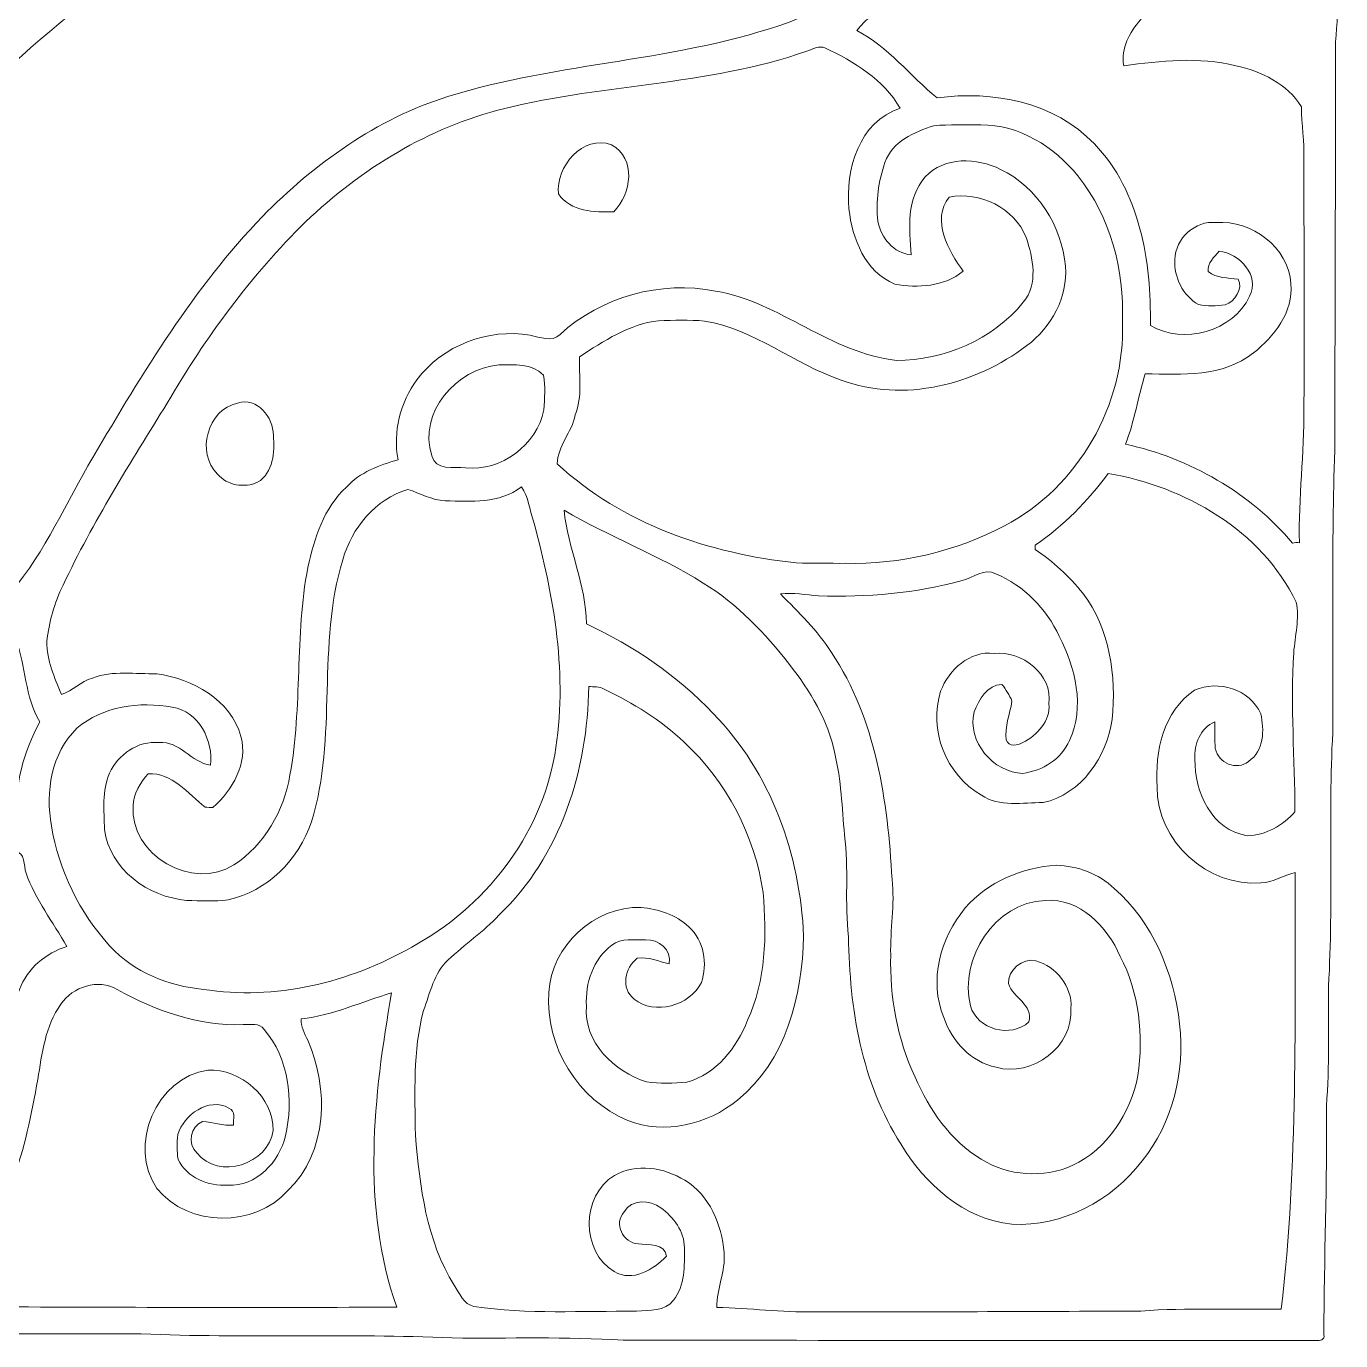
# Model space of a CAD drawing. Header units: centimetres. Extents: x -15.9 to 15.9, y -16.2 to 16.3.
# Drawn here: x -5.01 to 15.87, y -16.19 to 4.68 of the extents above; entities that cross this region are included whole.
import ezdxf

# ---------------------------------------------------------------- set-up
doc = ezdxf.new("R2010")
doc.units = ezdxf.units.CM
doc.header["$MEASUREMENT"] = 0
doc.layers.add('Layer 1', color=7, linetype='Continuous')

msp = doc.modelspace()

# ---------------------------------------------------------------- linework, layer by layer
at = {"layer": 'Layer 1', "color": 250, "lineweight": 9}
for points, knots in [([(-10.37536, 16.05652), (-9.75412, 16.27524), (-9.04327, 16.22374), (-8.47001, 15.89459), (-8.47001, 15.89459), (-8.14263, 15.70233), (-7.90098, 15.40141), (-7.67132, 15.10578), (-7.67132, 15.10578), (-4.05852, 14.96397), (-0.44396, 15.24654), (3.16743, 15.09273), (3.16743, 15.09273), (4.42967, 15.02817), (5.69155, 14.94986), (6.95626, 14.93186), (6.95626, 14.93186), (8.31551, 14.92728), (9.67477, 14.92622), (11.03437, 14.92763), (11.03437, 14.92763), (11.63198, 14.87295), (12.23382, 14.90682), (12.83354, 14.892), (12.83354, 14.892), (13.83649, 14.83732), (14.84437, 14.82991), (15.84203, 14.70397), (15.84203, 14.70397), (15.84661, 12.4222), (15.86813, 10.13585), (15.82192, 7.85654), (15.82192, 7.85654), (15.83674, 6.92874), (15.80322, 5.99952), (15.81627, 5.06925), (15.81627, 5.06925), (15.83074, 4.78561), (15.77253, 4.50586), (15.78664, 4.22258), (15.78664, 4.22258), (15.78629, 2.1292), (15.77606, 0.03616), (15.775, -2.05722), (15.775, -2.05722), (15.71785, -3.54806), (15.75348, -5.04383), (15.74149, -6.53714), (15.74149, -6.53714), (15.66881, -7.87523), (15.75207, -9.22072), (15.67481, -10.55881), (15.67481, -10.55881), (15.66846, -11.19381), (15.69315, -11.83093), (15.64059, -12.46381), (15.64059, -12.46381), (15.65929, -13.67701), (15.60108, -14.88633), (15.60002, -16.09882), (15.60002, -16.09882), (15.61942, -16.17927), (15.53758, -16.19126), (15.47796, -16.18844), (15.47796, -16.18844), (11.80942, -16.18879), (8.14089, -16.18632), (4.47235, -16.18244), (4.47235, -16.18244), (3.56924, -16.12635), (2.66119, -16.15738), (1.75596, -16.14787), (1.75596, -16.14787), (0.11237, -16.07167), (-1.53898, -16.15457), (-3.18293, -16.08225), (-3.18293, -16.08225), (-7.16931, -16.07943), (-11.15606, -16.07132), (-15.14245, -16.07731), (-15.14245, -16.07731), (-15.18972, -16.07661), (-15.22782, -16.04449), (-15.26874, -16.02616), (-15.26874, -16.02616), (-15.26556, -15.19043), (-15.35835, -14.35858), (-15.34, -13.52214), (-15.34, -13.52214), (-15.41126, -12.88891), (-15.33295, -12.24791), (-15.40491, -11.61503), (-15.40491, -11.61503), (-15.41902, -11.09856), (-15.38445, -10.57962), (-15.43913, -10.06527), (-15.43913, -10.06527), (-15.44231, -8.53633), (-15.44619, -7.0074), (-15.43948, -5.47881), (-15.43948, -5.47881), (-15.37951, -2.91129), (-15.32624, -0.34237), (-15.12728, 2.21845), (-15.12728, 2.21845), (-15.09447, 2.87567), (-15.01545, 3.53008), (-14.98017, 4.18695), (-14.98017, 4.18695), (-14.98652, 4.4787), (-14.94418, 4.78738), (-15.06766, 5.06148), (-15.06766, 5.06148), (-15.18443, 5.30243), (-15.49593, 5.33947), (-15.63951, 5.55784), (-15.63951, 5.55784), (-15.82719, 5.84112), (-15.82331, 6.19108), (-15.84765, 6.51669), (-15.84765, 6.51669), (-15.8981, 7.4706), (-15.36893, 8.31586), (-15.19325, 9.23096), (-15.19325, 9.23096), (-14.96958, 10.28684), (-15.02109, 11.37022), (-15.02074, 12.44231), (-15.02074, 12.44231), (-15.0853, 13.24276), (-15.0419, 14.04921), (-14.93748, 14.84402), (-14.93748, 14.84402), (-14.91561, 14.9936), (-14.74063, 15.02394), (-14.62139, 15.06204), (-14.62139, 15.06204), (-13.78319, 15.25642), (-12.927, 14.85214), (-12.09162, 15.06804), (-12.09162, 15.06804), (-11.45274, 15.27617), (-11.03893, 15.89777), (-10.37536, 16.05652), (-10.37536, 16.05652), (-10.37536, 16.05652), (-10.37536, 16.05652), (-10.37536, 16.05652)], [0, 0, 0, 0, 0.02631579, 0.02631579, 0.02631579, 0.02631579, 0.05263158, 0.05263158, 0.05263158, 0.05263158, 0.07894737, 0.07894737, 0.07894737, 0.07894737, 0.10526316, 0.10526316, 0.10526316, 0.10526316, 0.13157895, 0.13157895, 0.13157895, 0.13157895, 0.15789474, 0.15789474, 0.15789474, 0.15789474, 0.18421053, 0.18421053, 0.18421053, 0.18421053, 0.21052632, 0.21052632, 0.21052632, 0.21052632, 0.23684211, 0.23684211, 0.23684211, 0.23684211, 0.26315789, 0.26315789, 0.26315789, 0.26315789, 0.28947368, 0.28947368, 0.28947368, 0.28947368, 0.31578947, 0.31578947, 0.31578947, 0.31578947, 0.34210526, 0.34210526, 0.34210526, 0.34210526, 0.36842105, 0.36842105, 0.36842105, 0.36842105, 0.39473684, 0.39473684, 0.39473684, 0.39473684, 0.42105263, 0.42105263, 0.42105263, 0.42105263, 0.44736842, 0.44736842, 0.44736842, 0.44736842, 0.47368421, 0.47368421, 0.47368421, 0.47368421, 0.5, 0.5, 0.5, 0.5, 0.52631579, 0.52631579, 0.52631579, 0.52631579, 0.55263158, 0.55263158, 0.55263158, 0.55263158, 0.57894737, 0.57894737, 0.57894737, 0.57894737, 0.60526316, 0.60526316, 0.60526316, 0.60526316, 0.63157895, 0.63157895, 0.63157895, 0.63157895, 0.65789474, 0.65789474, 0.65789474, 0.65789474, 0.68421053, 0.68421053, 0.68421053, 0.68421053, 0.71052632, 0.71052632, 0.71052632, 0.71052632, 0.73684211, 0.73684211, 0.73684211, 0.73684211, 0.76315789, 0.76315789, 0.76315789, 0.76315789, 0.78947368, 0.78947368, 0.78947368, 0.78947368, 0.81578947, 0.81578947, 0.81578947, 0.81578947, 0.84210526, 0.84210526, 0.84210526, 0.84210526, 0.86842105, 0.86842105, 0.86842105, 0.86842105, 0.89473684, 0.89473684, 0.89473684, 0.89473684, 0.92105263, 0.92105263, 0.92105263, 0.92105263, 0.94736842, 0.94736842, 0.94736842, 0.94736842, 1, 1, 1, 1]), ([(-7.95742, 11.36987), (-9.31632, 10.42547), (-10.51471, 9.25037), (-11.97485, 8.45344), (-11.97485, 8.45344), (-12.31528, 8.28058), (-12.67441, 8.10772), (-13.06176, 8.08726), (-13.06176, 8.08726), (-13.33128, 8.06962), (-13.57788, 8.29294), (-13.60222, 8.55857), (-13.60222, 8.55857), (-13.61774, 8.91489), (-13.63291, 9.28212), (-13.50026, 9.62114), (-13.50026, 9.62114), (-13.25508, 10.45828), (-12.48603, 10.98216), (-12.11173, 11.74593), (-12.11173, 11.74593), (-12.27507, 11.80908), (-12.42288, 11.94489), (-12.60597, 11.93466), (-12.60597, 11.93466), (-12.74215, 11.84435), (-12.85468, 11.72511), (-12.9718, 11.61258), (-12.9718, 11.61258), (-14.20476, 10.39972), (-15.09023, 8.80375), (-15.33647, 7.0822), (-15.33647, 7.0822), (-15.37881, 6.76223), (-15.41832, 6.41615), (-15.27156, 6.11558), (-15.27156, 6.11558), (-15.14527, 5.9011), (-14.9149, 5.76845), (-14.68807, 5.68343), (-14.68807, 5.68343), (-14.28343, 5.56807), (-13.86151, 5.72224), (-13.52143, 5.94237), (-13.52143, 5.94237), (-12.91465, 6.33431), (-12.38972, 6.83631), (-11.81787, 7.27552), (-11.81787, 7.27552), (-11.31692, 7.6791), (-10.69462, 7.98143), (-10.03669, 7.94438), (-10.03669, 7.94438), (-9.84549, 7.71473), (-9.76929, 7.40851), (-9.76223, 7.11536), (-9.76223, 7.11536), (-9.79575, 6.43026), (-10.11254, 5.80937), (-10.3616, 5.1839), (-10.3616, 5.1839), (-10.92322, 3.72834), (-11.23049, 2.15001), (-11.09432, 0.58932), (-11.09432, 0.58932), (-11.03082, -0.04215), (-10.87666, -0.69655), (-10.46532, -1.1975), (-10.46532, -1.1975), (-10.43533, -1.24124), (-10.37995, -1.25006), (-10.34043, -1.28287), (-10.34043, -1.28287), (-8.3677, 2.29571), (-5.38532, 5.30667), (-1.82861, 7.31962), (-1.82861, 7.31962), (0.12366, 8.4351), (2.22798, 9.2733), (4.39333, 9.87196), (4.39333, 9.87196), (4.71436, 9.96369), (5.03609, 10.05858), (5.36841, 10.10162), (5.36841, 10.10162), (5.36629, 10.12984), (5.36559, 10.15771), (5.36523, 10.18558), (5.36523, 10.18558), (4.12839, 10.55812), (2.82982, 10.66255), (1.54324, 10.62692), (1.54324, 10.62692), (-0.08342, 10.58388), (-1.751, 10.34856), (-3.21115, 9.58692), (-3.21115, 9.58692), (-4.0744, 9.13183), (-4.9447, 8.61537), (-5.93671, 8.51765), (-5.93671, 8.51765), (-6.24821, 8.82598), (-6.33429, 9.34104), (-6.12686, 9.7305), (-6.12686, 9.7305), (-5.91272, 10.22827), (-5.37085, 10.61316), (-5.44952, 11.20724), (-5.44952, 11.20724), (-5.38285, 11.64997), (-5.8464, 11.97806), (-6.24927, 11.97241), (-6.24927, 11.97241), (-6.8751, 12.02004), (-7.45683, 11.71277), (-7.95742, 11.36987), (-7.95742, 11.36987), (-7.95742, 11.36987), (-7.95742, 11.36987), (-7.95742, 11.36987)], [0, 0, 0, 0, 0.03225806, 0.03225806, 0.03225806, 0.03225806, 0.06451613, 0.06451613, 0.06451613, 0.06451613, 0.09677419, 0.09677419, 0.09677419, 0.09677419, 0.12903226, 0.12903226, 0.12903226, 0.12903226, 0.16129032, 0.16129032, 0.16129032, 0.16129032, 0.19354839, 0.19354839, 0.19354839, 0.19354839, 0.22580645, 0.22580645, 0.22580645, 0.22580645, 0.25806452, 0.25806452, 0.25806452, 0.25806452, 0.29032258, 0.29032258, 0.29032258, 0.29032258, 0.32258065, 0.32258065, 0.32258065, 0.32258065, 0.35483871, 0.35483871, 0.35483871, 0.35483871, 0.38709677, 0.38709677, 0.38709677, 0.38709677, 0.41935484, 0.41935484, 0.41935484, 0.41935484, 0.4516129, 0.4516129, 0.4516129, 0.4516129, 0.48387097, 0.48387097, 0.48387097, 0.48387097, 0.51612903, 0.51612903, 0.51612903, 0.51612903, 0.5483871, 0.5483871, 0.5483871, 0.5483871, 0.58064516, 0.58064516, 0.58064516, 0.58064516, 0.61290323, 0.61290323, 0.61290323, 0.61290323, 0.64516129, 0.64516129, 0.64516129, 0.64516129, 0.67741935, 0.67741935, 0.67741935, 0.67741935, 0.70967742, 0.70967742, 0.70967742, 0.70967742, 0.74193548, 0.74193548, 0.74193548, 0.74193548, 0.77419355, 0.77419355, 0.77419355, 0.77419355, 0.80645161, 0.80645161, 0.80645161, 0.80645161, 0.83870968, 0.83870968, 0.83870968, 0.83870968, 0.87096774, 0.87096774, 0.87096774, 0.87096774, 0.90322581, 0.90322581, 0.90322581, 0.90322581, 0.93548387, 0.93548387, 0.93548387, 0.93548387, 1, 1, 1, 1]), ([(5.95684, 9.70686), (5.67744, 9.6737), (5.39875, 9.63101), (5.1264, 9.56046), (5.1264, 9.56046), (3.07218, 9.0193), (1.06558, 8.27), (-0.79744, 7.24341), (-0.79744, 7.24341), (-2.61495, 6.23976), (-4.29911, 4.99199), (-5.79348, 3.55124), (-5.79348, 3.55124), (-6.64791, 2.73139), (-7.40074, 1.81628), (-8.19202, 0.93751), (-8.19202, 0.93751), (-8.54832, 0.51277), (-8.9205, 0.0972), (-9.21895, -0.372), (-9.21895, -0.372), (-9.61795, -1.03593), (-9.90405, -1.80145), (-9.87159, -2.58603), (-9.87159, -2.58603), (-9.90087, -3.32157), (-9.58443, -4.06735), (-9.03586, -4.55877), (-9.03586, -4.55877), (-8.72648, -4.82793), (-8.37652, -5.04666), (-8.02057, -5.24809), (-8.02057, -5.24809), (-7.01233, -5.49186), (-5.9039, -5.08828), (-5.24315, -4.29418), (-5.24315, -4.29418), (-4.69634, -3.66024), (-4.37602, -2.87637), (-3.94775, -2.16552), (-3.94775, -2.16552), (-3.15823, -0.82073), (-2.34261, 0.52935), (-1.25676, 1.66), (-1.25676, 1.66), (-0.43232, 2.49855), (0.55617, 3.2094), (1.68717, 3.56465), (1.68717, 3.56465), (3.46447, 4.11816), (5.36947, 4.1171), (7.12524, 4.7528), (7.12524, 4.7528), (7.72355, 4.9934), (8.34903, 5.2855), (8.75084, 5.80796), (8.75084, 5.80796), (9.15301, 6.82149), (8.99532, 8.08761), (8.21744, 8.88595), (8.21744, 8.88595), (7.65159, 9.50543), (6.78305, 9.78835), (5.95684, 9.70686), (5.95684, 9.70686), (5.95684, 9.70686), (5.95684, 9.70686), (5.95684, 9.70686)], [0, 0, 0, 0, 0.05555556, 0.05555556, 0.05555556, 0.05555556, 0.11111111, 0.11111111, 0.11111111, 0.11111111, 0.16666667, 0.16666667, 0.16666667, 0.16666667, 0.22222222, 0.22222222, 0.22222222, 0.22222222, 0.27777778, 0.27777778, 0.27777778, 0.27777778, 0.33333333, 0.33333333, 0.33333333, 0.33333333, 0.38888889, 0.38888889, 0.38888889, 0.38888889, 0.44444444, 0.44444444, 0.44444444, 0.44444444, 0.5, 0.5, 0.5, 0.5, 0.55555556, 0.55555556, 0.55555556, 0.55555556, 0.61111111, 0.61111111, 0.61111111, 0.61111111, 0.66666667, 0.66666667, 0.66666667, 0.66666667, 0.72222222, 0.72222222, 0.72222222, 0.72222222, 0.77777778, 0.77777778, 0.77777778, 0.77777778, 0.83333333, 0.83333333, 0.83333333, 0.83333333, 0.88888889, 0.88888889, 0.88888889, 0.88888889, 1, 1, 1, 1]), ([(9.48074, 5.86335), (9.35303, 5.86123), (9.32234, 5.71201), (9.25955, 5.62699), (9.25955, 5.62699), (8.9999, 5.1906), (8.48661, 5.00433), (8.18287, 4.6131), (8.18287, 4.6131), (8.6824, 4.35346), (9.0313, 3.89132), (9.45851, 3.54383), (9.45851, 3.54383), (10.33834, 3.66166), (11.32612, 3.48316), (11.95547, 2.81182), (11.95547, 2.81182), (12.68784, 2.0537), (12.85717, 0.9421), (12.84659, -0.07037), (12.84659, -0.07037), (13.368, -0.37941), (14.16245, -0.16774), (14.41963, 0.39247), (14.41963, 0.39247), (14.59143, 0.7202), (14.25982, 1.07721), (13.93844, 1.1072), (13.93844, 1.1072), (13.85201, 1.01583), (13.75111, 0.92199), (13.76064, 0.78405), (13.76064, 0.78405), (13.90034, 0.67681), (14.07532, 0.68528), (14.24112, 0.66658), (14.24112, 0.66658), (14.32367, 0.50712), (14.18538, 0.31662), (14.03475, 0.2563), (14.03475, 0.2563), (13.89399, 0.23795), (13.74829, 0.23584), (13.60894, 0.26194), (13.60894, 0.26194), (13.362, 0.40482), (13.21383, 0.69586), (13.23606, 0.97914), (13.23606, 0.97914), (13.23994, 1.31005), (13.5585, 1.60109), (13.89011, 1.56405), (13.89011, 1.56405), (14.45138, 1.60779), (15.04404, 1.17387), (15.07544, 0.59214), (15.07544, 0.59214), (15.11848, 0.14165), (14.81439, -0.24077), (14.48277, -0.50605), (14.48277, -0.50605), (13.99876, -0.89164), (13.34648, -0.85107), (12.76475, -0.83661), (12.76475, -0.83661), (12.65115, -1.20597), (12.59012, -1.59085), (12.45219, -1.95421), (12.45219, -1.95421), (13.46924, -2.1814), (14.43444, -2.72503), (15.10472, -3.52795), (15.10472, -3.52795), (15.14, -3.5156), (15.17563, -3.51313), (15.21126, -3.52054), (15.21126, -3.52054), (15.1968, -2.80722), (15.28781, -2.0992), (15.28393, -1.38659), (15.28393, -1.38659), (15.29099, -0.06967), (15.28605, 1.2476), (15.28146, 2.56488), (15.28146, 2.56488), (15.29416, 2.84498), (15.24548, 3.12227), (15.24372, 3.40202), (15.24372, 3.40202), (15.02288, 3.76644), (14.60625, 3.96576), (14.20196, 4.0536), (14.20196, 4.0536), (13.61847, 4.19965), (13.01028, 4.13297), (12.4229, 4.0543), (12.4229, 4.0543), (12.37316, 4.33406), (12.51357, 4.57783), (12.68608, 4.78385), (12.68608, 4.78385), (12.82366, 4.93448), (12.69772, 5.12428), (12.57813, 5.23717), (12.57813, 5.23717), (12.09694, 5.72929), (11.38644, 5.87922), (10.72604, 5.93673), (10.72604, 5.93673), (10.31047, 6.00199), (9.89278, 5.91521), (9.48074, 5.86335), (9.48074, 5.86335), (9.48074, 5.86335), (9.48074, 5.86335), (9.48074, 5.86335)], [0, 0, 0, 0, 0.03333333, 0.03333333, 0.03333333, 0.03333333, 0.06666667, 0.06666667, 0.06666667, 0.06666667, 0.1, 0.1, 0.1, 0.1, 0.13333333, 0.13333333, 0.13333333, 0.13333333, 0.16666667, 0.16666667, 0.16666667, 0.16666667, 0.2, 0.2, 0.2, 0.2, 0.23333333, 0.23333333, 0.23333333, 0.23333333, 0.26666667, 0.26666667, 0.26666667, 0.26666667, 0.3, 0.3, 0.3, 0.3, 0.33333333, 0.33333333, 0.33333333, 0.33333333, 0.36666667, 0.36666667, 0.36666667, 0.36666667, 0.4, 0.4, 0.4, 0.4, 0.43333333, 0.43333333, 0.43333333, 0.43333333, 0.46666667, 0.46666667, 0.46666667, 0.46666667, 0.5, 0.5, 0.5, 0.5, 0.53333333, 0.53333333, 0.53333333, 0.53333333, 0.56666667, 0.56666667, 0.56666667, 0.56666667, 0.6, 0.6, 0.6, 0.6, 0.63333333, 0.63333333, 0.63333333, 0.63333333, 0.66666667, 0.66666667, 0.66666667, 0.66666667, 0.7, 0.7, 0.7, 0.7, 0.73333333, 0.73333333, 0.73333333, 0.73333333, 0.76666667, 0.76666667, 0.76666667, 0.76666667, 0.8, 0.8, 0.8, 0.8, 0.83333333, 0.83333333, 0.83333333, 0.83333333, 0.86666667, 0.86666667, 0.86666667, 0.86666667, 0.9, 0.9, 0.9, 0.9, 0.93333333, 0.93333333, 0.93333333, 0.93333333, 1, 1, 1, 1]), ([(7.54117, 4.34147), (5.94943, 3.73398), (4.212, 3.78513), (2.57441, 3.37097), (2.57441, 3.37097), (1.38484, 3.07746), (0.31028, 2.41706), (-0.56955, 1.57428), (-0.56955, 1.57428), (-1.43668, 0.72726), (-2.15916, -0.25911), (-2.76841, -1.30439), (-2.76841, -1.30439), (-3.3512, -2.24878), (-3.94845, -3.18893), (-4.42188, -4.1947), (-4.42188, -4.1947), (-4.55982, -4.47551), (-4.64484, -4.7796), (-4.68082, -5.09005), (-4.68082, -5.09005), (-4.68047, -5.38568), (-4.56052, -5.66225), (-4.44834, -5.93037), (-4.44834, -5.93037), (-4.26807, -5.87604), (-4.14248, -5.71658), (-3.95692, -5.66966), (-3.95692, -5.66966), (-3.63166, -5.54337), (-3.27324, -5.60863), (-2.93316, -5.60052), (-2.93316, -5.60052), (-2.36942, -5.68166), (-1.76017, -6.01256), (-1.59684, -6.59535), (-1.59684, -6.59535), (-1.48465, -7.02856), (-1.73019, -7.4459), (-2.04275, -7.72706), (-2.04275, -7.72706), (-2.07344, -7.72495), (-2.13518, -7.72071), (-2.16587, -7.71895), (-2.16587, -7.71895), (-2.43504, -7.50305), (-2.69433, -7.16897), (-3.0718, -7.18731), (-3.0718, -7.18731), (-3.19104, -7.33407), (-3.30887, -7.50234), (-3.3071, -7.6999), (-3.3071, -7.6999), (-3.37378, -8.47918), (-2.35601, -9.0521), (-1.70973, -8.63723), (-1.70973, -8.63723), (-1.22078, -8.32008), (-0.91351, -7.77539), (-0.81861, -7.20777), (-0.81861, -7.20777), (-0.61894, -6.1191), (-0.74417, -5.00009), (-0.53498, -3.91248), (-0.53498, -3.91248), (-0.43408, -3.44963), (-0.27956, -2.96703), (0.07709, -2.63542), (0.07709, -2.63542), (0.2937, -2.40329), (0.59815, -2.28723), (0.89695, -2.20327), (0.89695, -2.20327), (0.81193, -1.7623), (0.9347, -1.29345), (1.19822, -0.93327), (1.19822, -0.93327), (1.6025, -0.38399), (2.32817, -0.11271), (2.99562, -0.22419), (2.99562, -0.22419), (3.14873, -0.25417), (3.34099, -0.34554), (3.47082, -0.21254), (3.47082, -0.21254), (4.1231, 0.39035), (5.07278, 0.64859), (5.94167, 0.47502), (5.94167, 0.47502), (6.96861, 0.3004), (7.76553, -0.51382), (8.81117, -0.62424), (8.81117, -0.62424), (9.57175, -0.62917), (10.34081, -0.29439), (10.82694, 0.29722), (10.82694, 0.29722), (11.06718, 0.59144), (10.98392, 0.9996), (10.87174, 1.32839), (10.87174, 1.32839), (10.68689, 1.80076), (10.13867, 2.06111), (9.65042, 1.96939), (9.65042, 1.96939), (9.3615, 1.59721), (9.63561, 1.11531), (9.87338, 0.79323), (9.87338, 0.79323), (9.56682, 0.54099), (9.159, 0.52265), (8.78471, 0.58473), (8.78471, 0.58473), (8.31763, 0.78335), (8.10737, 1.30617), (8.05904, 1.7803), (8.05904, 1.7803), (7.99907, 2.39942), (8.21674, 3.16989), (8.87325, 3.37838), (8.87325, 3.37838), (8.60832, 3.83593), (8.14124, 4.12133), (7.67452, 4.33935), (7.67452, 4.33935), (7.63183, 4.35558), (7.5842, 4.35452), (7.54117, 4.34147), (7.54117, 4.34147), (7.54117, 4.34147), (7.54117, 4.34147), (7.54117, 4.34147)], [0, 0, 0, 0, 0.02941176, 0.02941176, 0.02941176, 0.02941176, 0.05882353, 0.05882353, 0.05882353, 0.05882353, 0.08823529, 0.08823529, 0.08823529, 0.08823529, 0.11764706, 0.11764706, 0.11764706, 0.11764706, 0.14705882, 0.14705882, 0.14705882, 0.14705882, 0.17647059, 0.17647059, 0.17647059, 0.17647059, 0.20588235, 0.20588235, 0.20588235, 0.20588235, 0.23529412, 0.23529412, 0.23529412, 0.23529412, 0.26470588, 0.26470588, 0.26470588, 0.26470588, 0.29411765, 0.29411765, 0.29411765, 0.29411765, 0.32352941, 0.32352941, 0.32352941, 0.32352941, 0.35294118, 0.35294118, 0.35294118, 0.35294118, 0.38235294, 0.38235294, 0.38235294, 0.38235294, 0.41176471, 0.41176471, 0.41176471, 0.41176471, 0.44117647, 0.44117647, 0.44117647, 0.44117647, 0.47058824, 0.47058824, 0.47058824, 0.47058824, 0.5, 0.5, 0.5, 0.5, 0.52941176, 0.52941176, 0.52941176, 0.52941176, 0.55882353, 0.55882353, 0.55882353, 0.55882353, 0.58823529, 0.58823529, 0.58823529, 0.58823529, 0.61764706, 0.61764706, 0.61764706, 0.61764706, 0.64705882, 0.64705882, 0.64705882, 0.64705882, 0.67647059, 0.67647059, 0.67647059, 0.67647059, 0.70588235, 0.70588235, 0.70588235, 0.70588235, 0.73529412, 0.73529412, 0.73529412, 0.73529412, 0.76470588, 0.76470588, 0.76470588, 0.76470588, 0.79411765, 0.79411765, 0.79411765, 0.79411765, 0.82352941, 0.82352941, 0.82352941, 0.82352941, 0.85294118, 0.85294118, 0.85294118, 0.85294118, 0.88235294, 0.88235294, 0.88235294, 0.88235294, 0.91176471, 0.91176471, 0.91176471, 0.91176471, 0.94117647, 0.94117647, 0.94117647, 0.94117647, 1, 1, 1, 1]), ([(3.44683, 2.01983), (3.39109, 2.44634), (3.84053, 2.96916), (4.28891, 2.79912), (4.28891, 2.79912), (4.68719, 2.57899), (4.60253, 2.01983), (4.32419, 1.73514), (4.32419, 1.73514), (4.01903, 1.72597), (3.63204, 1.73373), (3.44683, 2.01983)], [0, 0, 0, 0, 0.25, 0.25, 0.25, 0.25, 0.5, 0.5, 0.5, 0.5, 1, 1, 1, 1]), ([(9.40877, 3.10039), (9.09762, 3.00832), (8.74625, 2.84745), (8.63019, 2.51901), (8.63019, 2.51901), (8.52718, 2.22057), (8.48167, 1.9006), (8.51871, 1.58592), (8.51871, 1.58592), (8.56387, 1.32098), (8.76813, 1.07721), (9.04717, 1.05005), (9.04717, 1.05005), (9.01472, 1.46809), (8.9678, 1.94681), (9.26942, 2.28724), (9.26942, 2.28724), (9.5714, 2.61744), (10.0914, 2.59522), (10.46569, 2.40789), (10.46569, 2.40789), (11.04919, 2.12637), (11.43971, 1.50866), (11.49722, 0.86943), (11.49722, 0.86943), (11.53884, 0.37589), (11.27179, -0.09824), (10.88409, -0.38999), (10.88409, -0.38999), (10.06212, -1.01405), (8.92511, -1.30369), (7.93416, -0.93821), (7.93416, -0.93821), (7.18557, -0.6835), (6.55868, -0.12894), (5.76528, 0.00053), (5.76528, 0.00053), (5.52222, 0.01888), (5.27774, 0.01288), (5.03468, 0.00583), (5.03468, 0.00583), (4.56513, -0.04603), (4.16579, -0.31944), (3.77809, -0.56779), (3.77809, -0.56779), (3.77244, -0.87577), (3.82677, -1.19574), (3.71282, -1.49136), (3.71282, -1.49136), (3.65602, -1.76582), (3.43201, -1.9849), (3.42495, -2.26783), (3.42495, -2.26783), (4.45577, -3.22209), (5.84466, -3.69446), (7.2212, -3.84051), (7.2212, -3.84051), (7.48084, -3.8458), (7.74049, -3.84827), (8.00013, -3.84721), (8.00013, -3.84721), (8.87361, -3.86803), (9.75379, -3.65883), (10.52778, -3.25314), (10.52778, -3.25314), (11.69512, -2.6386), (12.45395, -1.33014), (12.40103, -0.01075), (12.40103, -0.01075), (12.43349, 0.80875), (12.21512, 1.65753), (11.69442, 2.30311), (11.69442, 2.30311), (11.32153, 2.76631), (10.76132, 3.12121), (10.15172, 3.11592), (10.15172, 3.11592), (9.90442, 3.10745), (9.65501, 3.12509), (9.40877, 3.10039), (9.40877, 3.10039), (9.40877, 3.10039), (9.40877, 3.10039), (9.40877, 3.10039)], [0, 0, 0, 0, 0.04545455, 0.04545455, 0.04545455, 0.04545455, 0.09090909, 0.09090909, 0.09090909, 0.09090909, 0.13636364, 0.13636364, 0.13636364, 0.13636364, 0.18181818, 0.18181818, 0.18181818, 0.18181818, 0.22727273, 0.22727273, 0.22727273, 0.22727273, 0.27272727, 0.27272727, 0.27272727, 0.27272727, 0.31818182, 0.31818182, 0.31818182, 0.31818182, 0.36363636, 0.36363636, 0.36363636, 0.36363636, 0.40909091, 0.40909091, 0.40909091, 0.40909091, 0.45454545, 0.45454545, 0.45454545, 0.45454545, 0.5, 0.5, 0.5, 0.5, 0.54545455, 0.54545455, 0.54545455, 0.54545455, 0.59090909, 0.59090909, 0.59090909, 0.59090909, 0.63636364, 0.63636364, 0.63636364, 0.63636364, 0.68181818, 0.68181818, 0.68181818, 0.68181818, 0.72727273, 0.72727273, 0.72727273, 0.72727273, 0.77272727, 0.77272727, 0.77272727, 0.77272727, 0.81818182, 0.81818182, 0.81818182, 0.81818182, 0.86363636, 0.86363636, 0.86363636, 0.86363636, 0.90909091, 0.90909091, 0.90909091, 0.90909091, 1, 1, 1, 1]), ([(2.49821, -0.69726), (1.82793, -0.75124), (1.20775, -1.45891), (1.43529, -2.138), (1.43529, -2.138), (1.48926, -2.37613), (1.78524, -2.31792), (1.96763, -2.32886), (1.96763, -2.32886), (2.53525, -2.39518), (3.10146, -1.96514), (3.2154, -1.41093), (3.2154, -1.41093), (3.22528, -1.22749), (3.23904, -1.0391), (3.20764, -0.85777), (3.20764, -0.85777), (3.02808, -0.66904), (2.73704, -0.69162), (2.49821, -0.69726), (2.49821, -0.69726), (2.49821, -0.69726), (2.49821, -0.69726), (2.49821, -0.69726)], [0, 0, 0, 0, 0.14285714, 0.14285714, 0.14285714, 0.14285714, 0.28571429, 0.28571429, 0.28571429, 0.28571429, 0.42857143, 0.42857143, 0.42857143, 0.42857143, 0.57142857, 0.57142857, 0.57142857, 0.57142857, 0.71428571, 0.71428571, 0.71428571, 0.71428571, 1, 1, 1, 1]), ([(-1.65222, -1.30298), (-1.33437, -1.20632), (-1.08284, -1.52452), (-1.08213, -1.81662), (-1.08213, -1.81662), (-1.05885, -2.08085), (-1.08178, -2.40753), (-1.33366, -2.56063), (-1.33366, -2.56063), (-1.54216, -2.65271), (-1.81944, -2.6132), (-1.96902, -2.43046), (-1.96902, -2.43046), (-2.31686, -2.09355), (-2.12812, -1.40811), (-1.65222, -1.30298)], [0, 0, 0, 0, 0.2, 0.2, 0.2, 0.2, 0.4, 0.4, 0.4, 0.4, 0.6, 0.6, 0.6, 0.6, 1, 1, 1, 1]), ([(11.01744, -3.55793), (11.01673, -3.57487), (11.01532, -3.60874), (11.01462, -3.62602), (11.01462, -3.62602), (11.30142, -3.81652), (11.55542, -4.05641), (11.7745, -4.3217), (11.7745, -4.3217), (12.20207, -4.88932), (12.3079, -5.63544), (12.23911, -6.32724), (12.23911, -6.32724), (12.15197, -6.91708), (11.75157, -7.51469), (11.14162, -7.64628), (11.14162, -7.64628), (10.81565, -7.64345), (10.45052, -7.72495), (10.16266, -7.5288), (10.16266, -7.5288), (9.59892, -7.21271), (9.31634, -6.48846), (9.51496, -5.87498), (9.51496, -5.87498), (9.64478, -5.5342), (9.97851, -5.23222), (10.36374, -5.27773), (10.36374, -5.27773), (10.80436, -5.2301), (11.30037, -5.60899), (11.2344, -6.07959), (11.2344, -6.07959), (11.26297, -6.35229), (11.04425, -6.57489), (10.82094, -6.69307), (10.82094, -6.69307), (10.73698, -6.74317), (10.5994, -6.76539), (10.55671, -6.65215), (10.55671, -6.65215), (10.53131, -6.44189), (10.61104, -6.24152), (10.64737, -6.03796), (10.64737, -6.03796), (10.60963, -5.93954), (10.55107, -5.8517), (10.48651, -5.76915), (10.48651, -5.76915), (10.25403, -5.77797), (10.12209, -6.01186), (10.04624, -6.20447), (10.04624, -6.20447), (9.93194, -6.67473), (10.34751, -7.17038), (10.82235, -7.18308), (10.82235, -7.18308), (11.13209, -7.1411), (11.43583, -6.95801), (11.55895, -6.66097), (11.55895, -6.66097), (11.81295, -6.12686), (11.65138, -5.50562), (11.39844, -5.00291), (11.39844, -5.00291), (11.19277, -4.56653), (10.83646, -4.20317), (10.3909, -4.01267), (10.3909, -4.01267), (10.20887, -3.91671), (10.03248, -4.07687), (9.85821, -4.11779), (9.85821, -4.11779), (9.11844, -4.32805), (8.34232, -4.38802), (7.57609, -4.36333), (7.57609, -4.36333), (7.3743, -4.34463), (7.17216, -4.31253), (6.96896, -4.33299), (6.96896, -4.33299), (7.26035, -4.62403), (7.55951, -4.91401), (7.78211, -5.26432), (7.78211, -5.26432), (8.48837, -6.3216), (8.67499, -7.6244), (8.74273, -8.86653), (8.74273, -8.86653), (8.7907, -9.26623), (8.71098, -9.66487), (8.72121, -10.06492), (8.72121, -10.06492), (8.70498, -10.72955), (8.82563, -11.40301), (9.10962, -12.00661), (9.10962, -12.00661), (9.3361, -12.52167), (9.66806, -13.01591), (10.15878, -13.31048), (10.15878, -13.31048), (10.58529, -13.57718), (11.1462, -13.61457), (11.60517, -13.41031), (11.60517, -13.41031), (12.16855, -13.15032), (12.52662, -12.57493), (12.64868, -11.98192), (12.64868, -11.98192), (12.73864, -11.34057), (12.67055, -10.66747), (12.3654, -10.08785), (12.3654, -10.08785), (12.1615, -9.61583), (11.72687, -9.15969), (11.17301, -9.19885), (11.17301, -9.19885), (10.37397, -9.23413), (9.80459, -10.12313), (9.98662, -10.87172), (9.98662, -10.87172), (10.09951, -11.25449), (10.62727, -11.3896), (10.9176, -11.12996), (10.9176, -11.12996), (10.9871, -10.85373), (10.66113, -10.74966), (10.59305, -10.52106), (10.59305, -10.52106), (10.58246, -10.31081), (10.81283, -10.10337), (11.02485, -10.16017), (11.02485, -10.16017), (11.34799, -10.24695), (11.61081, -10.5701), (11.58294, -10.91159), (11.58294, -10.91159), (11.62986, -11.51554), (10.96699, -12.01578), (10.39479, -11.84857), (10.39479, -11.84857), (9.99544, -11.76637), (9.6924, -11.4337), (9.5647, -11.05799), (9.5647, -11.05799), (9.3234, -10.47485), (9.50931, -9.78975), (9.90478, -9.32021), (9.90478, -9.32021), (10.2632, -8.90111), (10.81071, -8.68168), (11.35152, -8.6397), (11.35152, -8.6397), (11.68736, -8.65416), (12.02427, -8.77446), (12.2705, -9.0087), (12.2705, -9.0087), (12.88928, -9.55022), (13.21877, -10.35808), (13.30944, -11.16206), (13.30944, -11.16206), (13.39763, -11.92371), (13.20219, -12.73157), (12.71571, -13.33411), (12.71571, -13.33411), (12.23346, -13.9677), (11.44818, -14.3868), (10.64455, -14.34165), (10.64455, -14.34165), (9.87761, -14.26157), (9.26554, -13.70347), (8.88384, -13.06635), (8.88384, -13.06635), (8.25801, -12.09304), (8.06645, -10.91617), (8.05199, -9.77882), (8.05199, -9.77882), (7.98567, -9.24083), (8.06045, -8.69438), (7.98708, -8.15639), (7.98708, -8.15639), (7.94651, -7.726), (7.93875, -7.28927), (7.83291, -6.86805), (7.83291, -6.86805), (7.73167, -6.33923), (7.43815, -5.87286), (7.11466, -5.452), (7.11466, -5.452), (6.72766, -4.95493), (6.28351, -4.49138), (5.74376, -4.15977), (5.74376, -4.15977), (5.0368, -3.7188), (4.25116, -3.42353), (3.53361, -3.00407), (3.53361, -3.00407), (3.59711, -3.61226), (3.88462, -4.19011), (3.88921, -4.80994), (3.88921, -4.80994), (4.63675, -5.16025), (5.33772, -5.6298), (5.90463, -6.23411), (5.90463, -6.23411), (6.82009, -7.1672), (7.28364, -8.47425), (7.33867, -9.76541), (7.33867, -9.76541), (7.32033, -10.71227), (7.05645, -11.74979), (6.28775, -12.37068), (6.28775, -12.37068), (5.81185, -12.7605), (5.12817, -12.92454), (4.54467, -12.69276), (4.54467, -12.69276), (3.75833, -12.37103), (3.22846, -11.51131), (3.29196, -10.66429), (3.29196, -10.66429), (3.32794, -9.92346), (4.01656, -9.29128), (4.75634, -9.30998), (4.75634, -9.30998), (5.02974, -9.34349), (5.31514, -9.42216), (5.51657, -9.62148), (5.51657, -9.62148), (5.75858, -9.83667), (5.81785, -10.20815), (5.71448, -10.50519), (5.71448, -10.50519), (5.53245, -10.87172), (4.97259, -11.03083), (4.64557, -10.76624), (4.64557, -10.76624), (4.43178, -10.59867), (4.49846, -10.26671), (4.69742, -10.11643), (4.69742, -10.11643), (4.87452, -10.09208), (5.03539, -10.17005), (5.20366, -10.20815), (5.20366, -10.20815), (5.24952, -9.98802), (5.03468, -9.80986), (4.82725, -9.8275), (4.82725, -9.8275), (4.64909, -9.8335), (4.44448, -9.7887), (4.29455, -9.9104), (4.29455, -9.9104), (3.99681, -10.12736), (3.86981, -10.51895), (3.8878, -10.87631), (3.8878, -10.87631), (3.84017, -11.44922), (4.3323, -11.92124), (4.84347, -12.08246), (4.84347, -12.08246), (5.05514, -12.10927), (5.27281, -12.10362), (5.48518, -12.08598), (5.48518, -12.08598), (5.95472, -11.95828), (6.2754, -11.53777), (6.44755, -11.10315), (6.44755, -11.10315), (6.74036, -10.46956), (6.75447, -9.75624), (6.6952, -9.07397), (6.6952, -9.07397), (6.56221, -8.16804), (6.11418, -7.31008), (5.44179, -6.68743), (5.44179, -6.68743), (5.07137, -6.33394), (4.62899, -6.06618), (4.17002, -5.84429), (4.17002, -5.84429), (4.09488, -5.80266), (4.00704, -5.80936), (3.92519, -5.80337), (3.92519, -5.80337), (3.91144, -7.12558), (3.47752, -8.50388), (2.49962, -9.43239), (2.49962, -9.43239), (2.25691, -9.69874), (1.95458, -9.8977), (1.69423, -10.14465), (1.69423, -10.14465), (1.46774, -10.35349), (1.40636, -10.66888), (1.30229, -10.94581), (1.30229, -10.94581), (1.13155, -11.59068), (1.16471, -12.26449), (1.17388, -12.92524), (1.17388, -12.92524), (1.24479, -13.74333), (1.34357, -14.60023), (1.79089, -15.31073), (1.79089, -15.31073), (1.86956, -15.4402), (1.94082, -15.61094), (2.10345, -15.64939), (2.10345, -15.64939), (2.95823, -15.77251), (3.8243, -15.71748), (4.68508, -15.72348), (4.68508, -15.72348), (4.88475, -15.69878), (5.13734, -15.733), (5.27175, -15.5492), (5.27175, -15.5492), (5.45449, -15.31672), (5.4499, -14.99993), (5.44496, -14.71877), (5.44496, -14.71877), (5.44743, -14.4563), (5.27386, -14.22911), (5.07031, -14.08094), (5.07031, -14.08094), (4.90062, -13.95218), (4.60676, -13.93842), (4.4907, -14.14444), (4.4907, -14.14444), (4.31254, -14.3293), (4.47059, -14.64292), (4.71471, -14.65315), (4.71471, -14.65315), (4.86782, -14.67678), (5.14087, -14.63516), (5.15886, -14.84894), (5.15886, -14.84894), (4.95531, -15.06308), (4.62193, -15.26557), (4.33124, -15.09412), (4.33124, -15.09412), (3.79996, -14.78297), (3.7989, -13.87986), (4.33371, -13.56871), (4.33371, -13.56871), (4.67873, -13.3648), (5.12393, -13.44206), (5.45166, -13.6442), (5.45166, -13.6442), (5.84783, -13.87986), (6.03904, -14.35047), (6.07432, -14.79214), (6.07432, -14.79214), (6.10465, -15.09024), (5.95261, -15.36541), (5.96143, -15.66174), (5.96143, -15.66174), (6.47648, -15.66985), (6.98907, -15.74711), (7.50624, -15.73053), (7.50624, -15.73053), (9.23485, -15.73865), (10.96346, -15.72524), (12.69207, -15.72171), (12.69207, -15.72171), (13.43361, -15.66068), (14.17974, -15.70478), (14.92339, -15.68926), (14.92339, -15.68926), (15.19221, -13.38985), (15.13929, -11.06893), (15.1467, -8.75541), (15.1467, -8.75541), (14.96149, -8.80198), (14.79428, -8.91698), (14.59919, -8.9191), (14.59919, -8.9191), (13.75535, -8.99636), (12.94114, -8.24812), (12.95348, -7.39863), (12.95348, -7.39863), (12.91221, -6.84159), (13.05297, -6.18895), (13.54721, -5.86263), (13.54721, -5.86263), (13.92503, -5.694), (14.4221, -5.84323), (14.59707, -6.23552), (14.59707, -6.23552), (14.65846, -6.49552), (14.64999, -6.82536), (14.40516, -6.99258), (14.40516, -6.99258), (14.21819, -7.14498), (13.92115, -7.01798), (13.87635, -6.78903), (13.87635, -6.78903), (13.86259, -6.64686), (13.87459, -6.50434), (13.86824, -6.36217), (13.86824, -6.36217), (13.64246, -6.46235), (13.53415, -6.72165), (13.55356, -6.95836), (13.55356, -6.95836), (13.53909, -7.47483), (13.82308, -8.08654), (14.384, -8.17227), (14.384, -8.17227), (14.67257, -8.16592), (14.95761, -8.00787), (15.14212, -7.79197), (15.14212, -7.79197), (15.13577, -6.9513), (15.07227, -6.10817), (15.12165, -5.26609), (15.12165, -5.26609), (15.14282, -4.99938), (15.21444, -4.72739), (15.16152, -4.4614), (15.16152, -4.4614), (14.60484, -3.31875), (13.39587, -2.62872), (12.17631, -2.42093), (12.17631, -2.42093), (11.8514, -2.85555), (11.46758, -3.25208), (11.01744, -3.55793), (11.01744, -3.55793), (11.01744, -3.55793), (11.01744, -3.55793), (11.01744, -3.55793)], [0, 0, 0, 0, 0.00917431, 0.00917431, 0.00917431, 0.00917431, 0.01834862, 0.01834862, 0.01834862, 0.01834862, 0.02752294, 0.02752294, 0.02752294, 0.02752294, 0.03669725, 0.03669725, 0.03669725, 0.03669725, 0.04587156, 0.04587156, 0.04587156, 0.04587156, 0.05504587, 0.05504587, 0.05504587, 0.05504587, 0.06422018, 0.06422018, 0.06422018, 0.06422018, 0.0733945, 0.0733945, 0.0733945, 0.0733945, 0.08256881, 0.08256881, 0.08256881, 0.08256881, 0.09174312, 0.09174312, 0.09174312, 0.09174312, 0.10091743, 0.10091743, 0.10091743, 0.10091743, 0.11009174, 0.11009174, 0.11009174, 0.11009174, 0.11926606, 0.11926606, 0.11926606, 0.11926606, 0.12844037, 0.12844037, 0.12844037, 0.12844037, 0.13761468, 0.13761468, 0.13761468, 0.13761468, 0.14678899, 0.14678899, 0.14678899, 0.14678899, 0.1559633, 0.1559633, 0.1559633, 0.1559633, 0.16513761, 0.16513761, 0.16513761, 0.16513761, 0.17431193, 0.17431193, 0.17431193, 0.17431193, 0.18348624, 0.18348624, 0.18348624, 0.18348624, 0.19266055, 0.19266055, 0.19266055, 0.19266055, 0.20183486, 0.20183486, 0.20183486, 0.20183486, 0.21100917, 0.21100917, 0.21100917, 0.21100917, 0.22018349, 0.22018349, 0.22018349, 0.22018349, 0.2293578, 0.2293578, 0.2293578, 0.2293578, 0.23853211, 0.23853211, 0.23853211, 0.23853211, 0.24770642, 0.24770642, 0.24770642, 0.24770642, 0.25688073, 0.25688073, 0.25688073, 0.25688073, 0.26605505, 0.26605505, 0.26605505, 0.26605505, 0.27522936, 0.27522936, 0.27522936, 0.27522936, 0.28440367, 0.28440367, 0.28440367, 0.28440367, 0.29357798, 0.29357798, 0.29357798, 0.29357798, 0.30275229, 0.30275229, 0.30275229, 0.30275229, 0.31192661, 0.31192661, 0.31192661, 0.31192661, 0.32110092, 0.32110092, 0.32110092, 0.32110092, 0.33027523, 0.33027523, 0.33027523, 0.33027523, 0.33944954, 0.33944954, 0.33944954, 0.33944954, 0.34862385, 0.34862385, 0.34862385, 0.34862385, 0.35779817, 0.35779817, 0.35779817, 0.35779817, 0.36697248, 0.36697248, 0.36697248, 0.36697248, 0.37614679, 0.37614679, 0.37614679, 0.37614679, 0.3853211, 0.3853211, 0.3853211, 0.3853211, 0.39449541, 0.39449541, 0.39449541, 0.39449541, 0.40366972, 0.40366972, 0.40366972, 0.40366972, 0.41284404, 0.41284404, 0.41284404, 0.41284404, 0.42201835, 0.42201835, 0.42201835, 0.42201835, 0.43119266, 0.43119266, 0.43119266, 0.43119266, 0.44036697, 0.44036697, 0.44036697, 0.44036697, 0.44954128, 0.44954128, 0.44954128, 0.44954128, 0.4587156, 0.4587156, 0.4587156, 0.4587156, 0.46788991, 0.46788991, 0.46788991, 0.46788991, 0.47706422, 0.47706422, 0.47706422, 0.47706422, 0.48623853, 0.48623853, 0.48623853, 0.48623853, 0.49541284, 0.49541284, 0.49541284, 0.49541284, 0.50458716, 0.50458716, 0.50458716, 0.50458716, 0.51376147, 0.51376147, 0.51376147, 0.51376147, 0.52293578, 0.52293578, 0.52293578, 0.52293578, 0.53211009, 0.53211009, 0.53211009, 0.53211009, 0.5412844, 0.5412844, 0.5412844, 0.5412844, 0.55045872, 0.55045872, 0.55045872, 0.55045872, 0.55963303, 0.55963303, 0.55963303, 0.55963303, 0.56880734, 0.56880734, 0.56880734, 0.56880734, 0.57798165, 0.57798165, 0.57798165, 0.57798165, 0.58715596, 0.58715596, 0.58715596, 0.58715596, 0.59633028, 0.59633028, 0.59633028, 0.59633028, 0.60550459, 0.60550459, 0.60550459, 0.60550459, 0.6146789, 0.6146789, 0.6146789, 0.6146789, 0.62385321, 0.62385321, 0.62385321, 0.62385321, 0.63302752, 0.63302752, 0.63302752, 0.63302752, 0.64220183, 0.64220183, 0.64220183, 0.64220183, 0.65137615, 0.65137615, 0.65137615, 0.65137615, 0.66055046, 0.66055046, 0.66055046, 0.66055046, 0.66972477, 0.66972477, 0.66972477, 0.66972477, 0.67889908, 0.67889908, 0.67889908, 0.67889908, 0.68807339, 0.68807339, 0.68807339, 0.68807339, 0.69724771, 0.69724771, 0.69724771, 0.69724771, 0.70642202, 0.70642202, 0.70642202, 0.70642202, 0.71559633, 0.71559633, 0.71559633, 0.71559633, 0.72477064, 0.72477064, 0.72477064, 0.72477064, 0.73394495, 0.73394495, 0.73394495, 0.73394495, 0.74311927, 0.74311927, 0.74311927, 0.74311927, 0.75229358, 0.75229358, 0.75229358, 0.75229358, 0.76146789, 0.76146789, 0.76146789, 0.76146789, 0.7706422, 0.7706422, 0.7706422, 0.7706422, 0.77981651, 0.77981651, 0.77981651, 0.77981651, 0.78899083, 0.78899083, 0.78899083, 0.78899083, 0.79816514, 0.79816514, 0.79816514, 0.79816514, 0.80733945, 0.80733945, 0.80733945, 0.80733945, 0.81651376, 0.81651376, 0.81651376, 0.81651376, 0.82568807, 0.82568807, 0.82568807, 0.82568807, 0.83486239, 0.83486239, 0.83486239, 0.83486239, 0.8440367, 0.8440367, 0.8440367, 0.8440367, 0.85321101, 0.85321101, 0.85321101, 0.85321101, 0.86238532, 0.86238532, 0.86238532, 0.86238532, 0.87155963, 0.87155963, 0.87155963, 0.87155963, 0.88073394, 0.88073394, 0.88073394, 0.88073394, 0.88990826, 0.88990826, 0.88990826, 0.88990826, 0.89908257, 0.89908257, 0.89908257, 0.89908257, 0.90825688, 0.90825688, 0.90825688, 0.90825688, 0.91743119, 0.91743119, 0.91743119, 0.91743119, 0.9266055, 0.9266055, 0.9266055, 0.9266055, 0.93577982, 0.93577982, 0.93577982, 0.93577982, 0.94495413, 0.94495413, 0.94495413, 0.94495413, 0.95412844, 0.95412844, 0.95412844, 0.95412844, 0.96330275, 0.96330275, 0.96330275, 0.96330275, 0.97247706, 0.97247706, 0.97247706, 0.97247706, 0.98165138, 0.98165138, 0.98165138, 0.98165138, 1, 1, 1, 1]), ([(1.64625, -2.85238), (1.43352, -2.84885), (1.24832, -2.73173), (1.05182, -2.67493), (1.05182, -2.67493), (0.53782, -2.82627), (0.16282, -3.28559), (0.01994, -3.79112), (0.01994, -3.79112), (-0.39775, -5.14332), (-0.05908, -6.60135), (-0.47677, -7.95284), (-0.47677, -7.95284), (-0.67538, -8.54657), (-1.1788, -9.05809), (-1.80039, -9.19003), (-1.80039, -9.19003), (-2.01876, -9.21861), (-2.24066, -9.20908), (-2.45973, -9.1992), (-2.45973, -9.1992), (-3.06686, -9.14558), (-3.68563, -8.7092), (-3.76289, -8.07243), (-3.76289, -8.07243), (-3.77206, -7.77539), (-3.80946, -7.46036), (-3.68246, -7.18096), (-3.68246, -7.18096), (-3.55228, -6.88004), (-3.2309, -6.66167), (-2.89788, -6.69272), (-2.89788, -6.69272), (-2.56909, -6.66414), (-2.38812, -7.01092), (-2.07944, -7.05326), (-2.07944, -7.05326), (-2.03463, -6.6645), (-2.26958, -6.19001), (-2.68868, -6.13215), (-2.68868, -6.13215), (-3.20691, -6.03514), (-3.79076, -6.11663), (-4.20245, -6.46588), (-4.20245, -6.46588), (-4.60885, -6.85817), (-4.7034, -7.47835), (-4.6085, -8.01528), (-4.6085, -8.01528), (-4.48961, -8.7219), (-4.16153, -9.39711), (-3.67752, -9.92663), (-3.67752, -9.92663), (-3.2997, -10.34185), (-2.7476, -10.55881), (-2.19656, -10.61208), (-2.19656, -10.61208), (-1.05956, -10.79129), (0.12295, -10.50801), (1.11673, -9.94074), (1.11673, -9.94074), (2.26467, -9.31315), (3.16214, -8.19026), (3.38544, -6.88675), (3.38544, -6.88675), (3.6024, -5.64497), (3.37592, -4.37779), (3.04889, -3.17588), (3.04889, -3.17588), (2.98328, -2.99631), (2.97269, -2.79276), (2.85663, -2.63507), (2.85663, -2.63507), (2.50773, -2.89789), (2.05794, -2.87002), (1.64625, -2.85238), (1.64625, -2.85238), (1.64625, -2.85238), (1.64625, -2.85238), (1.64625, -2.85238)], [0, 0, 0, 0, 0.04761905, 0.04761905, 0.04761905, 0.04761905, 0.0952381, 0.0952381, 0.0952381, 0.0952381, 0.14285714, 0.14285714, 0.14285714, 0.14285714, 0.19047619, 0.19047619, 0.19047619, 0.19047619, 0.23809524, 0.23809524, 0.23809524, 0.23809524, 0.28571429, 0.28571429, 0.28571429, 0.28571429, 0.33333333, 0.33333333, 0.33333333, 0.33333333, 0.38095238, 0.38095238, 0.38095238, 0.38095238, 0.42857143, 0.42857143, 0.42857143, 0.42857143, 0.47619048, 0.47619048, 0.47619048, 0.47619048, 0.52380952, 0.52380952, 0.52380952, 0.52380952, 0.57142857, 0.57142857, 0.57142857, 0.57142857, 0.61904762, 0.61904762, 0.61904762, 0.61904762, 0.66666667, 0.66666667, 0.66666667, 0.66666667, 0.71428571, 0.71428571, 0.71428571, 0.71428571, 0.76190476, 0.76190476, 0.76190476, 0.76190476, 0.80952381, 0.80952381, 0.80952381, 0.80952381, 0.85714286, 0.85714286, 0.85714286, 0.85714286, 0.9047619, 0.9047619, 0.9047619, 0.9047619, 1, 1, 1, 1]), ([(-7.20636, -5.74657), (-7.46847, -5.79313), (-7.78844, -5.71517), (-7.98388, -5.94095), (-7.98388, -5.94095), (-8.42591, -6.36993), (-8.84607, -6.93155), (-8.81185, -7.5789), (-8.81185, -7.5789), (-8.81185, -7.9292), (-8.60371, -8.24529), (-8.33419, -8.4552), (-8.33419, -8.4552), (-8.73247, -8.71167), (-9.20096, -8.85066), (-9.58196, -9.14064), (-9.58196, -9.14064), (-9.98448, -9.4144), (-10.28716, -9.84867), (-10.36054, -10.33338), (-10.36054, -10.33338), (-10.28152, -10.43851), (-10.14711, -10.48684), (-10.018, -10.4745), (-10.018, -10.4745), (-9.71884, -10.49284), (-9.42392, -10.38207), (-9.12617, -10.41876), (-9.12617, -10.41876), (-8.95755, -10.4618), (-8.70178, -10.53376), (-8.7233, -10.75354), (-8.7233, -10.75354), (-9.41686, -11.01213), (-10.04622, -11.43405), (-10.58244, -11.94205), (-10.58244, -11.94205), (-11.59491, -12.90478), (-12.23732, -14.20512), (-12.58904, -15.54215), (-12.58904, -15.54215), (-12.3107, -15.56861), (-12.03377, -15.48888), (-11.75719, -15.54321), (-11.75719, -15.54321), (-10.92181, -15.54779), (-10.08573, -15.54956), (-9.25, -15.55238), (-9.25, -15.55238), (-8.51199, -15.62399), (-7.76657, -15.54638), (-7.02891, -15.61941), (-7.02891, -15.61941), (-6.40379, -15.60036), (-5.7829, -15.66174), (-5.15848, -15.65469), (-5.15848, -15.65469), (-3.14694, -15.66209), (-1.1354, -15.6695), (0.87614, -15.65715), (0.87614, -15.65715), (0.31063, -14.0506), (0.50784, -12.31106), (0.79535, -10.66852), (0.79535, -10.66852), (0.32051, -10.80787), (-0.13881, -11.02518), (-0.63869, -11.08127), (-0.63869, -11.08127), (-0.64681, -11.20404), (-0.59177, -11.31375), (-0.53674, -11.41923), (-0.53674, -11.41923), (-0.19772, -12.18582), (-0.21924, -13.19547), (-0.85142, -13.80754), (-0.85142, -13.80754), (-1.37811, -14.39421), (-2.43292, -14.39597), (-2.93069, -13.77262), (-2.93069, -13.77262), (-3.40341, -13.10057), (-2.94233, -12.01084), (-2.12283, -11.89478), (-2.12283, -11.89478), (-1.6046, -11.87008), (-1.07684, -12.32129), (-1.08496, -12.85469), (-1.08496, -12.85469), (-1.15904, -13.38668), (-1.95385, -13.64879), (-2.29604, -13.20817), (-2.29604, -13.20817), (-2.45232, -13.06247), (-2.40188, -12.79083), (-2.20538, -12.70899), (-2.20538, -12.70899), (-2.04204, -12.72592), (-1.88259, -12.78025), (-1.71572, -12.76896), (-1.71572, -12.76896), (-1.72419, -12.67371), (-1.67551, -12.54318), (-1.78875, -12.49662), (-1.78875, -12.49662), (-2.11471, -12.32058), (-2.5003, -12.6021), (-2.59943, -12.91889), (-2.59943, -12.91889), (-2.6139, -13.04872), (-2.61601, -13.18171), (-2.5959, -13.31153), (-2.5959, -13.31153), (-2.45797, -13.60011), (-2.11401, -13.74475), (-1.80568, -13.72076), (-1.80568, -13.72076), (-1.35166, -13.74933), (-0.99006, -13.3521), (-0.88916, -12.939), (-0.88916, -12.939), (-0.7597, -12.3668), (-0.8359, -11.70816), (-1.22889, -11.25096), (-1.22889, -11.25096), (-1.30121, -11.13454), (-1.44655, -11.17723), (-1.5605, -11.17264), (-1.5605, -11.17264), (-2.26782, -11.19945), (-2.9515, -10.94934), (-3.56463, -10.61525), (-3.56463, -10.61525), (-3.86555, -10.43604), (-4.26701, -10.57045), (-4.45892, -10.84809), (-4.45892, -10.84809), (-4.7041, -11.19522), (-4.7602, -11.63337), (-4.82158, -12.0433), (-4.82158, -12.0433), (-4.93235, -12.59187), (-5.02231, -13.15067), (-5.23927, -13.67031), (-5.23927, -13.67031), (-5.43612, -14.13845), (-5.77302, -14.56319), (-6.22987, -14.7992), (-6.22987, -14.7992), (-6.58723, -14.98053), (-6.99116, -15.06096), (-7.39051, -15.05884), (-7.39051, -15.05884), (-7.83183, -15.05461), (-8.3035, -14.91703), (-8.59313, -14.56531), (-8.59313, -14.56531), (-8.91627, -14.16737), (-8.95366, -13.60152), (-8.76951, -13.13444), (-8.76951, -13.13444), (-8.6157, -12.53048), (-7.98458, -12.20064), (-7.40321, -12.14878), (-7.40321, -12.14878), (-6.98869, -12.09798), (-6.44894, -12.24615), (-6.31983, -12.69488), (-6.31983, -12.69488), (-6.13074, -13.16725), (-6.43166, -13.7391), (-6.92519, -13.85622), (-6.92519, -13.85622), (-7.37922, -14.07565), (-8.01775, -13.66467), (-7.91932, -13.14573), (-7.91932, -13.14573), (-7.81737, -12.95629), (-7.57395, -12.90231), (-7.37498, -12.9002), (-7.37498, -12.9002), (-7.17919, -12.90231), (-7.09453, -13.10163), (-7.03596, -13.25721), (-7.03596, -13.25721), (-7.00386, -13.25756), (-6.93966, -13.25791), (-6.9072, -13.25827), (-6.9072, -13.25827), (-6.86169, -13.14961), (-6.82888, -13.03566), (-6.82641, -12.91713), (-6.82641, -12.91713), (-7.19542, -12.59504), (-7.83606, -12.68077), (-8.12675, -13.06918), (-8.12675, -13.06918), (-8.35147, -13.40255), (-8.33983, -13.9169), (-8.0181, -14.18607), (-8.0181, -14.18607), (-7.35593, -14.70995), (-6.25174, -14.44783), (-5.87568, -13.69571), (-5.87568, -13.69571), (-5.37791, -12.73968), (-5.50703, -11.60409), (-5.11368, -10.6149), (-5.11368, -10.6149), (-4.98738, -10.27588), (-4.69881, -10.0367), (-4.3605, -9.9291), (-4.3605, -9.9291), (-4.58275, -9.54493), (-4.86215, -9.18792), (-5.01067, -8.76635), (-5.01067, -8.76635), (-5.05018, -8.64817), (-5.01666, -8.43015), (-5.19129, -8.42415), (-5.19129, -8.42415), (-5.57229, -8.45661), (-5.95858, -8.57937), (-6.2595, -8.82314), (-6.2595, -8.82314), (-6.50609, -9.0214), (-6.66061, -9.34878), (-6.61016, -9.66664), (-6.61016, -9.66664), (-6.5449, -9.95485), (-6.19565, -10.13124), (-5.92436, -10.00989), (-5.92436, -10.00989), (-5.92225, -9.99401), (-5.91836, -9.96262), (-5.91625, -9.94674), (-5.91625, -9.94674), (-6.0249, -9.94568), (-6.13321, -9.94392), (-6.24151, -9.94004), (-6.24151, -9.94004), (-6.29901, -9.87654), (-6.35616, -9.81374), (-6.41543, -9.75307), (-6.41543, -9.75307), (-6.4179, -9.60772), (-6.444, -9.43803), (-6.32653, -9.32762), (-6.32653, -9.32762), (-6.16778, -9.11207), (-5.86474, -9.13359), (-5.63508, -9.1858), (-5.63508, -9.1858), (-5.04383, -9.51071), (-5.30665, -10.5387), (-5.96599, -10.57927), (-5.96599, -10.57927), (-6.39003, -10.64418), (-6.81689, -10.3983), (-7.0088, -10.02259), (-7.0088, -10.02259), (-7.21553, -9.56504), (-7.13263, -8.9886), (-6.78585, -8.621), (-6.78585, -8.621), (-6.47928, -8.27775), (-6.03055, -8.10736), (-5.58922, -8.02022), (-5.58922, -8.02022), (-5.44035, -7.98212), (-5.26114, -8.03715), (-5.14543, -7.91015), (-5.14543, -7.91015), (-5.20681, -7.36793), (-5.04136, -6.84018), (-4.79053, -6.3664), (-4.79053, -6.3664), (-5.03607, -5.96811), (-5.00749, -5.48057), (-5.17295, -5.05265), (-5.17295, -5.05265), (-5.7515, -5.50033), (-6.4747, -5.74375), (-7.20636, -5.74657)], [0, 0, 0, 0, 0.01388889, 0.01388889, 0.01388889, 0.01388889, 0.02777778, 0.02777778, 0.02777778, 0.02777778, 0.04166667, 0.04166667, 0.04166667, 0.04166667, 0.05555556, 0.05555556, 0.05555556, 0.05555556, 0.06944444, 0.06944444, 0.06944444, 0.06944444, 0.08333333, 0.08333333, 0.08333333, 0.08333333, 0.09722222, 0.09722222, 0.09722222, 0.09722222, 0.11111111, 0.11111111, 0.11111111, 0.11111111, 0.125, 0.125, 0.125, 0.125, 0.13888889, 0.13888889, 0.13888889, 0.13888889, 0.15277778, 0.15277778, 0.15277778, 0.15277778, 0.16666667, 0.16666667, 0.16666667, 0.16666667, 0.18055556, 0.18055556, 0.18055556, 0.18055556, 0.19444444, 0.19444444, 0.19444444, 0.19444444, 0.20833333, 0.20833333, 0.20833333, 0.20833333, 0.22222222, 0.22222222, 0.22222222, 0.22222222, 0.23611111, 0.23611111, 0.23611111, 0.23611111, 0.25, 0.25, 0.25, 0.25, 0.26388889, 0.26388889, 0.26388889, 0.26388889, 0.27777778, 0.27777778, 0.27777778, 0.27777778, 0.29166667, 0.29166667, 0.29166667, 0.29166667, 0.30555556, 0.30555556, 0.30555556, 0.30555556, 0.31944444, 0.31944444, 0.31944444, 0.31944444, 0.33333333, 0.33333333, 0.33333333, 0.33333333, 0.34722222, 0.34722222, 0.34722222, 0.34722222, 0.36111111, 0.36111111, 0.36111111, 0.36111111, 0.375, 0.375, 0.375, 0.375, 0.38888889, 0.38888889, 0.38888889, 0.38888889, 0.40277778, 0.40277778, 0.40277778, 0.40277778, 0.41666667, 0.41666667, 0.41666667, 0.41666667, 0.43055556, 0.43055556, 0.43055556, 0.43055556, 0.44444444, 0.44444444, 0.44444444, 0.44444444, 0.45833333, 0.45833333, 0.45833333, 0.45833333, 0.47222222, 0.47222222, 0.47222222, 0.47222222, 0.48611111, 0.48611111, 0.48611111, 0.48611111, 0.5, 0.5, 0.5, 0.5, 0.51388889, 0.51388889, 0.51388889, 0.51388889, 0.52777778, 0.52777778, 0.52777778, 0.52777778, 0.54166667, 0.54166667, 0.54166667, 0.54166667, 0.55555556, 0.55555556, 0.55555556, 0.55555556, 0.56944444, 0.56944444, 0.56944444, 0.56944444, 0.58333333, 0.58333333, 0.58333333, 0.58333333, 0.59722222, 0.59722222, 0.59722222, 0.59722222, 0.61111111, 0.61111111, 0.61111111, 0.61111111, 0.625, 0.625, 0.625, 0.625, 0.63888889, 0.63888889, 0.63888889, 0.63888889, 0.65277778, 0.65277778, 0.65277778, 0.65277778, 0.66666667, 0.66666667, 0.66666667, 0.66666667, 0.68055556, 0.68055556, 0.68055556, 0.68055556, 0.69444444, 0.69444444, 0.69444444, 0.69444444, 0.70833333, 0.70833333, 0.70833333, 0.70833333, 0.72222222, 0.72222222, 0.72222222, 0.72222222, 0.73611111, 0.73611111, 0.73611111, 0.73611111, 0.75, 0.75, 0.75, 0.75, 0.76388889, 0.76388889, 0.76388889, 0.76388889, 0.77777778, 0.77777778, 0.77777778, 0.77777778, 0.79166667, 0.79166667, 0.79166667, 0.79166667, 0.80555556, 0.80555556, 0.80555556, 0.80555556, 0.81944444, 0.81944444, 0.81944444, 0.81944444, 0.83333333, 0.83333333, 0.83333333, 0.83333333, 0.84722222, 0.84722222, 0.84722222, 0.84722222, 0.86111111, 0.86111111, 0.86111111, 0.86111111, 0.875, 0.875, 0.875, 0.875, 0.88888889, 0.88888889, 0.88888889, 0.88888889, 0.90277778, 0.90277778, 0.90277778, 0.90277778, 0.91666667, 0.91666667, 0.91666667, 0.91666667, 0.93055556, 0.93055556, 0.93055556, 0.93055556, 0.94444444, 0.94444444, 0.94444444, 0.94444444, 0.95833333, 0.95833333, 0.95833333, 0.95833333, 0.97222222, 0.97222222, 0.97222222, 0.97222222, 1, 1, 1, 1])]:
    msp.add_open_spline(points, degree=3, knots=knots, dxfattribs=at)

doc.saveas('drawing.dxf')
